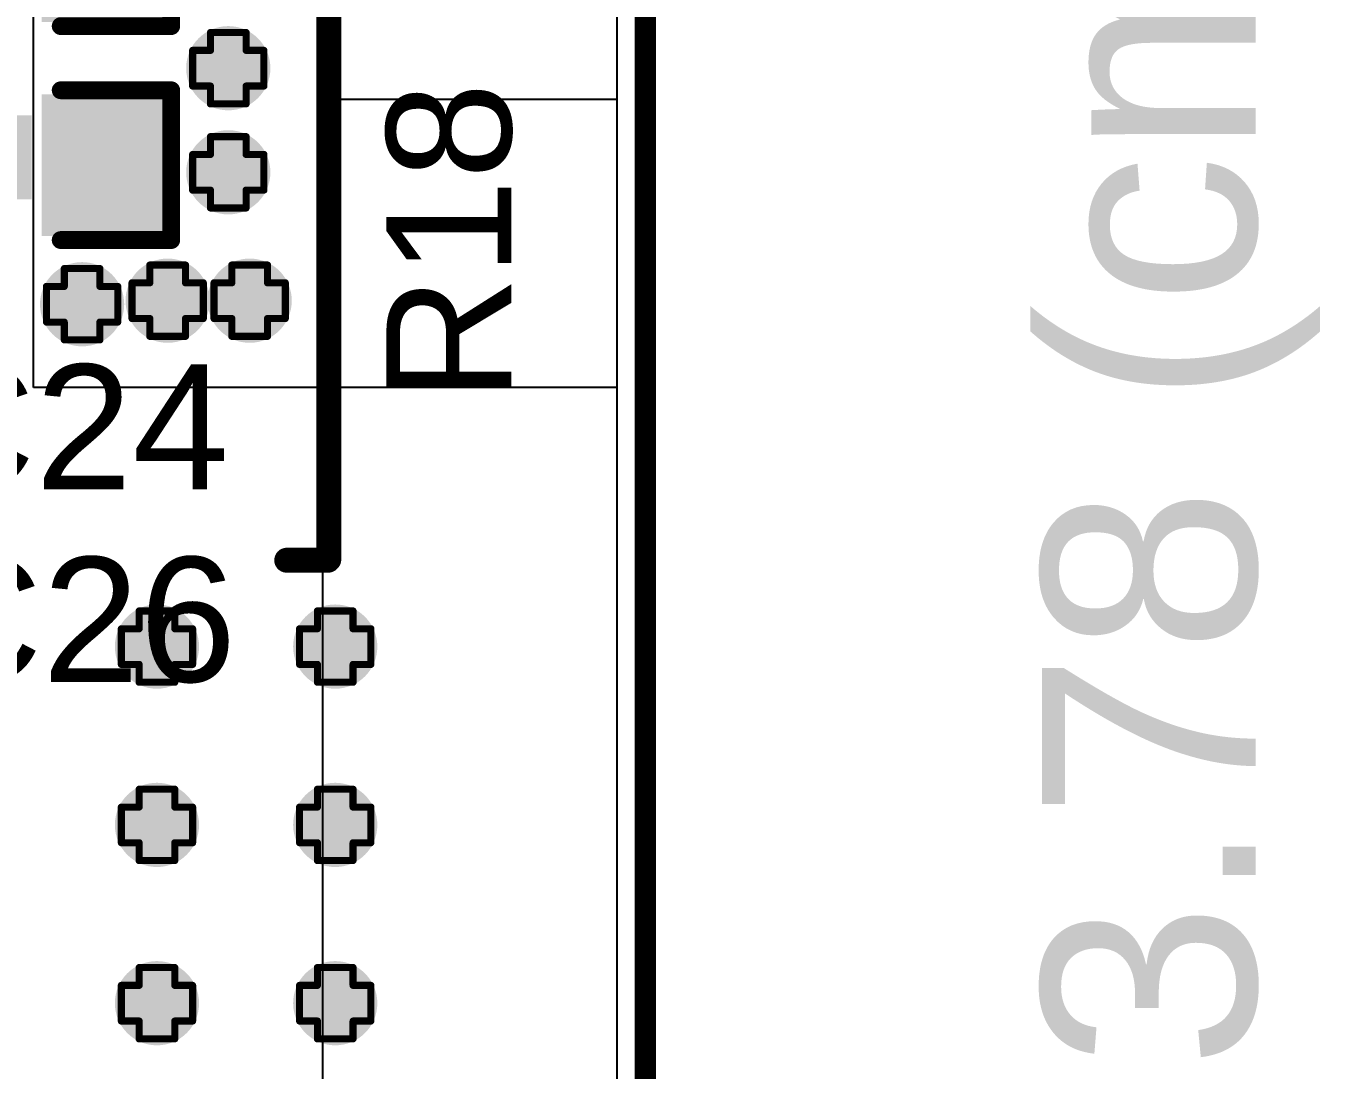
# Model space of a CAD drawing. Header units: inches. Extents: x -25 to 271, y -41 to 15.
# Drawn here: x 74.07 to 83.29, y -21.95 to -14.52 of the extents above; entities that cross this region are included whole.
import ezdxf

# ---------------------------------------------------------------- set-up
doc = ezdxf.new("R2010")
doc.units = ezdxf.units.IN
for name, color, linetype in [('Board_outline', 216, 'Continuous'), ('Bottom Layer', 5, 'Continuous'), ('Dimensions', 6, 'Continuous'), ('Drill Drawing', 1, 'Continuous'), ('Top Glue Points', 56, 'Continuous'), ('Top Layer', 1, 'Continuous'), ('Top Overlay', 2, 'Continuous'), ('Top Paste', 8, 'Continuous'), ('Top Solder', 216, 'Continuous'), ('Via Holes', 16, 'Continuous')]:
    doc.layers.add(name, color=color, linetype=linetype)
doc.styles.add('Arial', font='', dxfattribs={"height": 0.2})
doc.styles.get('Arial').set_extended_font_data('Arial')

# ---------------------------------------------------------------- blocks, each defined once
blk = doc.blocks.new('CAP_0603_41')
at = {"layer": 'Top Layer'}
for points in [[(-0.381, 0.4445), (-0.381, -0.4445), (-1.143, -0.4445), (-1.143, 0.4445)], [(1.143, 0.4445), (1.143, -0.4445), (0.381, -0.4445), (0.381, 0.4445)]]:
    blk.add_hatch(color=1, dxfattribs=at).paths.add_polyline_path(points)
at = {"layer": 'Top Paste'}
for points in [[(-0.381, 0.4445), (-0.381, -0.4445), (-1.143, -0.4445), (-1.143, 0.4445)], [(1.143, 0.4445), (1.143, -0.4445), (0.381, -0.4445), (0.381, 0.4445)]]:
    blk.add_hatch(color=8, dxfattribs=at).paths.add_polyline_path(points)
at = {"layer": 'Top Solder'}
for points in [[(-0.321, 0.5045), (-0.321, -0.5045), (-1.203, -0.5045), (-1.203, 0.5045)], [(1.203, 0.5045), (1.203, -0.5045), (0.321, -0.5045), (0.321, 0.5045)]]:
    blk.add_hatch(color=216, dxfattribs=at).paths.add_polyline_path(points)
at = {"layer": 'Top Overlay', "const_width": 0.127}
for points in [[(-1.2446, 0.5334), (-0.4572, 0.5334)], [(-1.2446, -0.5334), (-1.2446, 0.5334)], [(0.4572, 0.5334), (1.2446, 0.5334)], [(1.2446, -0.5334), (1.2446, 0.5334)], [(-1.2446, -0.5334), (-0.4572, -0.5334)], [(0.4572, -0.5334), (1.2446, -0.5334)]]:
    blk.add_lwpolyline(points, dxfattribs=at)
at = {"layer": 'Top Overlay', "const_width": 0.0635}
for points in [[(-1.2764, 0.5334, 1), (-1.2128, 0.5334, 1)], [(-1.2764, 0.5334, 1), (-1.2128, 0.5334, 1)], [(-0.4889, 0.5334, 1), (-0.4254, 0.5334, 1)], [(0.4254, 0.5334, 1), (0.4889, 0.5334, 1)], [(1.2128, 0.5334, 1), (1.2764, 0.5334, 1)], [(1.2128, 0.5334, 1), (1.2764, 0.5334, 1)], [(-1.2764, -0.5334, 1), (-1.2128, -0.5334, 1)], [(-1.2764, -0.5334, 1), (-1.2128, -0.5334, 1)], [(-0.4889, -0.5334, 1), (-0.4254, -0.5334, 1)], [(0.4254, -0.5334, 1), (0.4889, -0.5334, 1)], [(1.2128, -0.5334, 1), (1.2764, -0.5334, 1)], [(1.2128, -0.5334, 1), (1.2764, -0.5334, 1)]]:
    blk.add_lwpolyline(points, format="xyb", close=True, dxfattribs=at)
blk = doc.blocks.new('CAP_0603_43')
at = {"layer": 'Top Layer'}
for points in [[(-0.381, 0.4445), (-0.381, -0.4445), (-1.143, -0.4445), (-1.143, 0.4445)], [(1.143, 0.4445), (1.143, -0.4445), (0.381, -0.4445), (0.381, 0.4445)]]:
    blk.add_hatch(color=1, dxfattribs=at).paths.add_polyline_path(points)
at = {"layer": 'Top Paste'}
for points in [[(-0.381, 0.4445), (-0.381, -0.4445), (-1.143, -0.4445), (-1.143, 0.4445)], [(1.143, 0.4445), (1.143, -0.4445), (0.381, -0.4445), (0.381, 0.4445)]]:
    blk.add_hatch(color=8, dxfattribs=at).paths.add_polyline_path(points)
at = {"layer": 'Top Solder'}
for points in [[(-0.321, 0.5045), (-0.321, -0.5045), (-1.203, -0.5045), (-1.203, 0.5045)], [(1.203, 0.5045), (1.203, -0.5045), (0.321, -0.5045), (0.321, 0.5045)]]:
    blk.add_hatch(color=216, dxfattribs=at).paths.add_polyline_path(points)
at = {"layer": 'Top Overlay', "const_width": 0.127}
for points in [[(-0.4572, 0.5334), (-1.2446, 0.5334)], [(-1.2446, 0.5334), (-1.2446, -0.5334)], [(1.2446, 0.5334), (0.4572, 0.5334)], [(1.2446, 0.5334), (1.2446, -0.5334)], [(-0.4572, -0.5334), (-1.2446, -0.5334)], [(1.2446, -0.5334), (0.4572, -0.5334)]]:
    blk.add_lwpolyline(points, dxfattribs=at)
at = {"layer": 'Top Overlay', "const_width": 0.0635}
for points in [[(-1.2764, 0.5334, 1), (-1.2128, 0.5334, 1)], [(-1.2764, 0.5334, 1), (-1.2128, 0.5334, 1)], [(-0.4889, 0.5334, 1), (-0.4254, 0.5334, 1)], [(0.4254, 0.5334, 1), (0.4889, 0.5334, 1)], [(1.2128, 0.5334, 1), (1.2764, 0.5334, 1)], [(1.2128, 0.5334, 1), (1.2764, 0.5334, 1)], [(-1.2764, -0.5334, 1), (-1.2128, -0.5334, 1)], [(-1.2764, -0.5334, 1), (-1.2128, -0.5334, 1)], [(-0.4889, -0.5334, 1), (-0.4254, -0.5334, 1)], [(0.4254, -0.5334, 1), (0.4889, -0.5334, 1)], [(1.2128, -0.5334, 1), (1.2764, -0.5334, 1)], [(1.2128, -0.5334, 1), (1.2764, -0.5334, 1)]]:
    blk.add_lwpolyline(points, format="xyb", close=True, dxfattribs=at)

msp = doc.modelspace()

# ---------------------------------------------------------------- hatches: boundary and pattern name
at = {"layer": 'Bottom Layer'}
h = msp.add_hatch(color=5, dxfattribs=at)
edge = h.paths.add_edge_path()
edge.add_arc((75.5091, -14.819), 0.3, 0, 360)
h = msp.add_hatch(color=5, dxfattribs=at)
edge = h.paths.add_edge_path()
edge.add_arc((75.5091, -15.5603), 0.3, 0, 360)
h = msp.add_hatch(color=5, dxfattribs=at)
edge = h.paths.add_edge_path()
edge.add_arc((74.4677, -16.5001), 0.3, 0, 360)
h = msp.add_hatch(color=5, dxfattribs=at)
edge = h.paths.add_edge_path()
edge.add_arc((75.0773, -16.4747), 0.3, 0, 360)
h = msp.add_hatch(color=5, dxfattribs=at)
edge = h.paths.add_edge_path()
edge.add_arc((75.6615, -16.4747), 0.3, 0, 360)
h = msp.add_hatch(color=5, dxfattribs=at)
edge = h.paths.add_edge_path()
edge.add_arc((75.0011, -18.9385), 0.3, 0, 360)
h = msp.add_hatch(color=5, dxfattribs=at)
edge = h.paths.add_edge_path()
edge.add_arc((76.2711, -18.9385), 0.3, 0, 360)
h = msp.add_hatch(color=5, dxfattribs=at)
edge = h.paths.add_edge_path()
edge.add_arc((75.0011, -20.2085), 0.3, 0, 360)
h = msp.add_hatch(color=5, dxfattribs=at)
edge = h.paths.add_edge_path()
edge.add_arc((76.2711, -20.2085), 0.3, 0, 360)
h = msp.add_hatch(color=5, dxfattribs=at)
edge = h.paths.add_edge_path()
edge.add_arc((75.0011, -21.4785), 0.3, 0, 360)
h = msp.add_hatch(color=5, dxfattribs=at)
edge = h.paths.add_edge_path()
edge.add_arc((76.2711, -21.4785), 0.3, 0, 360)
at = {"layer": 'Top Glue Points'}
msp.add_hatch(color=56, dxfattribs=at).paths.add_polyline_path([(73.709, -15.7538), (74.1088, -15.7538), (74.1088, -15.1539), (73.709, -15.1539)])
at = {"layer": 'Top Layer'}
h = msp.add_hatch(color=1, dxfattribs=at)
edge = h.paths.add_edge_path()
edge.add_arc((75.5091, -14.819), 0.3, 0, 360)
h = msp.add_hatch(color=1, dxfattribs=at)
edge = h.paths.add_edge_path()
edge.add_arc((75.5091, -15.5603), 0.3, 0, 360)
h = msp.add_hatch(color=1, dxfattribs=at)
edge = h.paths.add_edge_path()
edge.add_arc((74.4677, -16.5001), 0.3, 0, 360)
h = msp.add_hatch(color=1, dxfattribs=at)
edge = h.paths.add_edge_path()
edge.add_arc((75.0773, -16.4747), 0.3, 0, 360)
h = msp.add_hatch(color=1, dxfattribs=at)
edge = h.paths.add_edge_path()
edge.add_arc((75.6615, -16.4747), 0.3, 0, 360)
h = msp.add_hatch(color=1, dxfattribs=at)
edge = h.paths.add_edge_path()
edge.add_arc((75.0011, -18.9385), 0.3, 0, 360)
h = msp.add_hatch(color=1, dxfattribs=at)
edge = h.paths.add_edge_path()
edge.add_arc((76.2711, -18.9385), 0.3, 0, 360)
h = msp.add_hatch(color=1, dxfattribs=at)
edge = h.paths.add_edge_path()
edge.add_arc((75.0011, -20.2085), 0.3, 0, 360)
h = msp.add_hatch(color=1, dxfattribs=at)
edge = h.paths.add_edge_path()
edge.add_arc((76.2711, -20.2085), 0.3, 0, 360)
h = msp.add_hatch(color=1, dxfattribs=at)
edge = h.paths.add_edge_path()
edge.add_arc((75.0011, -21.4785), 0.3, 0, 360)
h = msp.add_hatch(color=1, dxfattribs=at)
edge = h.paths.add_edge_path()
edge.add_arc((76.2711, -21.4785), 0.3, 0, 360)
at = {"layer": 'Via Holes'}
h = msp.add_hatch(color=7, dxfattribs=at)
edge = h.paths.add_edge_path()
edge.add_arc((75.5091, -14.819), 0.15, 0, 360)
h = msp.add_hatch(color=7, dxfattribs=at)
edge = h.paths.add_edge_path()
edge.add_arc((75.5091, -15.5603), 0.15, 0, 360)
h = msp.add_hatch(color=7, dxfattribs=at)
edge = h.paths.add_edge_path()
edge.add_arc((74.4677, -16.5001), 0.15, 0, 360)
h = msp.add_hatch(color=7, dxfattribs=at)
edge = h.paths.add_edge_path()
edge.add_arc((75.0773, -16.4747), 0.15, 0, 360)
h = msp.add_hatch(color=7, dxfattribs=at)
edge = h.paths.add_edge_path()
edge.add_arc((75.6615, -16.4747), 0.15, 0, 360)
h = msp.add_hatch(color=7, dxfattribs=at)
edge = h.paths.add_edge_path()
edge.add_arc((75.0011, -18.9385), 0.15, 0, 360)
h = msp.add_hatch(color=7, dxfattribs=at)
edge = h.paths.add_edge_path()
edge.add_arc((76.2711, -18.9385), 0.15, 0, 360)
h = msp.add_hatch(color=7, dxfattribs=at)
edge = h.paths.add_edge_path()
edge.add_arc((75.0011, -20.2085), 0.15, 0, 360)
h = msp.add_hatch(color=7, dxfattribs=at)
edge = h.paths.add_edge_path()
edge.add_arc((76.2711, -20.2085), 0.15, 0, 360)
h = msp.add_hatch(color=7, dxfattribs=at)
edge = h.paths.add_edge_path()
edge.add_arc((75.0011, -21.4785), 0.15, 0, 360)
h = msp.add_hatch(color=7, dxfattribs=at)
edge = h.paths.add_edge_path()
edge.add_arc((76.2711, -21.4785), 0.15, 0, 360)

# ---------------------------------------------------------------- linework, layer by layer
at = {"layer": 'Board_outline', "const_width": 0.1524}
msp.add_lwpolyline([(78.4812, -32.9885), (78.4812, 2.0114)], dxfattribs=at)
at = {"layer": 'Bottom Layer'}
msp.add_line((78.2773, -12.6831), (78.2773, -32.9885), dxfattribs=at)
at = {"layer": 'Drill Drawing', "const_width": 0.0508}
for points in [[(75.3821, -14.692), (75.3821, -14.565)], [(75.3821, -14.565), (75.6361, -14.565)], [(75.6361, -14.692), (75.6361, -14.565)], [(75.2551, -14.946), (75.2551, -14.692)], [(75.2551, -14.692), (75.3821, -14.692)], [(75.6361, -14.692), (75.7631, -14.692)], [(75.7631, -14.946), (75.7631, -14.692)], [(75.2551, -14.946), (75.3821, -14.946)], [(75.3821, -15.073), (75.3821, -14.946)], [(75.6361, -14.946), (75.7631, -14.946)], [(75.6361, -15.073), (75.6361, -14.946)], [(75.3821, -15.073), (75.6361, -15.073)], [(75.3821, -15.4333), (75.3821, -15.3063)], [(75.3821, -15.3063), (75.6361, -15.3063)], [(75.6361, -15.4333), (75.6361, -15.3063)], [(75.2551, -15.6873), (75.2551, -15.4333)], [(75.2551, -15.4333), (75.3821, -15.4333)], [(75.6361, -15.4333), (75.7631, -15.4333)], [(75.7631, -15.6873), (75.7631, -15.4333)], [(75.2551, -15.6873), (75.3821, -15.6873)], [(75.3821, -15.8143), (75.3821, -15.6873)], [(75.6361, -15.6873), (75.7631, -15.6873)], [(75.6361, -15.8143), (75.6361, -15.6873)], [(75.3821, -15.8143), (75.6361, -15.8143)], [(74.3407, -16.3731), (74.3407, -16.2461)], [(74.3407, -16.2461), (74.5947, -16.2461)], [(74.5947, -16.3731), (74.5947, -16.2461)], [(74.9503, -16.3477), (74.9503, -16.2207)], [(74.9503, -16.2207), (75.2043, -16.2207)], [(75.2043, -16.3477), (75.2043, -16.2207)], [(75.5345, -16.3477), (75.5345, -16.2207)], [(75.5345, -16.2207), (75.7885, -16.2207)], [(75.7885, -16.3477), (75.7885, -16.2207)], [(74.2137, -16.6271), (74.2137, -16.3731)], [(74.2137, -16.3731), (74.3407, -16.3731)], [(74.5947, -16.3731), (74.7217, -16.3731)], [(74.7217, -16.6271), (74.7217, -16.3731)], [(74.8233, -16.6017), (74.8233, -16.3477)], [(74.8233, -16.3477), (74.9503, -16.3477)], [(75.2043, -16.3477), (75.3313, -16.3477)], [(75.3313, -16.6017), (75.3313, -16.3477)], [(75.4075, -16.6017), (75.4075, -16.3477)], [(75.4075, -16.3477), (75.5345, -16.3477)], [(75.7885, -16.3477), (75.9155, -16.3477)], [(75.9155, -16.6017), (75.9155, -16.3477)], [(74.8233, -16.6017), (74.9503, -16.6017)], [(74.9503, -16.7287), (74.9503, -16.6017)], [(75.2043, -16.6017), (75.3313, -16.6017)], [(75.2043, -16.7287), (75.2043, -16.6017)], [(75.4075, -16.6017), (75.5345, -16.6017)], [(75.5345, -16.7287), (75.5345, -16.6017)], [(75.7885, -16.6017), (75.9155, -16.6017)], [(75.7885, -16.7287), (75.7885, -16.6017)], [(74.2137, -16.6271), (74.3407, -16.6271)], [(74.3407, -16.7541), (74.3407, -16.6271)], [(74.5947, -16.6271), (74.7217, -16.6271)], [(74.5947, -16.7541), (74.5947, -16.6271)], [(74.3407, -16.7541), (74.5947, -16.7541)], [(74.9503, -16.7287), (75.2043, -16.7287)], [(75.5345, -16.7287), (75.7885, -16.7287)], [(74.8741, -18.8115), (74.8741, -18.6845)], [(74.8741, -18.6845), (75.1281, -18.6845)], [(75.1281, -18.8115), (75.1281, -18.6845)], [(76.1441, -18.8115), (76.1441, -18.6845)], [(76.1441, -18.6845), (76.3981, -18.6845)], [(76.3981, -18.8115), (76.3981, -18.6845)], [(74.7471, -19.0655), (74.7471, -18.8115)], [(74.7471, -18.8115), (74.8741, -18.8115)], [(75.1281, -18.8115), (75.2551, -18.8115)], [(75.2551, -19.0655), (75.2551, -18.8115)], [(76.0171, -19.0655), (76.0171, -18.8115)], [(76.0171, -18.8115), (76.1441, -18.8115)], [(76.3981, -18.8115), (76.5251, -18.8115)], [(76.5251, -19.0655), (76.5251, -18.8115)], [(74.7471, -19.0655), (74.8741, -19.0655)], [(74.8741, -19.1925), (74.8741, -19.0655)], [(75.1281, -19.0655), (75.2551, -19.0655)], [(75.1281, -19.1925), (75.1281, -19.0655)], [(76.0171, -19.0655), (76.1441, -19.0655)], [(76.1441, -19.1925), (76.1441, -19.0655)], [(76.3981, -19.0655), (76.5251, -19.0655)], [(76.3981, -19.1925), (76.3981, -19.0655)], [(74.8741, -19.1925), (75.1281, -19.1925)], [(76.1441, -19.1925), (76.3981, -19.1925)], [(74.8741, -20.0815), (74.8741, -19.9545)], [(74.8741, -19.9545), (75.1281, -19.9545)], [(75.1281, -20.0815), (75.1281, -19.9545)], [(76.1441, -20.0815), (76.1441, -19.9545)], [(76.1441, -19.9545), (76.3981, -19.9545)], [(76.3981, -20.0815), (76.3981, -19.9545)], [(74.7471, -20.3355), (74.7471, -20.0815)], [(74.7471, -20.0815), (74.8741, -20.0815)], [(75.1281, -20.0815), (75.2551, -20.0815)], [(75.2551, -20.3355), (75.2551, -20.0815)], [(76.0171, -20.3355), (76.0171, -20.0815)], [(76.0171, -20.0815), (76.1441, -20.0815)], [(76.3981, -20.0815), (76.5251, -20.0815)], [(76.5251, -20.3355), (76.5251, -20.0815)], [(74.7471, -20.3355), (74.8741, -20.3355)], [(74.8741, -20.4625), (74.8741, -20.3355)], [(75.1281, -20.3355), (75.2551, -20.3355)], [(75.1281, -20.4625), (75.1281, -20.3355)], [(76.0171, -20.3355), (76.1441, -20.3355)], [(76.1441, -20.4625), (76.1441, -20.3355)], [(76.3981, -20.3355), (76.5251, -20.3355)], [(76.3981, -20.4625), (76.3981, -20.3355)], [(74.8741, -20.4625), (75.1281, -20.4625)], [(76.1441, -20.4625), (76.3981, -20.4625)], [(74.8741, -21.3515), (74.8741, -21.2245)], [(74.8741, -21.2245), (75.1281, -21.2245)], [(75.1281, -21.3515), (75.1281, -21.2245)], [(76.1441, -21.3515), (76.1441, -21.2245)], [(76.1441, -21.2245), (76.3981, -21.2245)], [(76.3981, -21.3515), (76.3981, -21.2245)], [(74.7471, -21.6055), (74.7471, -21.3515)], [(74.7471, -21.3515), (74.8741, -21.3515)], [(75.1281, -21.3515), (75.2551, -21.3515)], [(75.2551, -21.6055), (75.2551, -21.3515)], [(76.0171, -21.6055), (76.0171, -21.3515)], [(76.0171, -21.3515), (76.1441, -21.3515)], [(76.3981, -21.3515), (76.5251, -21.3515)], [(76.5251, -21.6055), (76.5251, -21.3515)], [(74.7471, -21.6055), (74.8741, -21.6055)], [(74.8741, -21.7325), (74.8741, -21.6055)], [(75.1281, -21.6055), (75.2551, -21.6055)], [(75.1281, -21.7325), (75.1281, -21.6055)], [(76.0171, -21.6055), (76.1441, -21.6055)], [(76.1441, -21.7325), (76.1441, -21.6055)], [(76.3981, -21.6055), (76.5251, -21.6055)], [(76.3981, -21.7325), (76.3981, -21.6055)], [(74.8741, -21.7325), (75.1281, -21.7325)], [(76.1441, -21.7325), (76.3981, -21.7325)]]:
    msp.add_lwpolyline(points, dxfattribs=at)
at = {"layer": 'Drill Drawing', "const_width": 0.0254}
for points in [[(75.3694, -14.565, 1), (75.3948, -14.565, 1)], [(75.3694, -14.565, 1), (75.3948, -14.565, 1)], [(75.6234, -14.565, 1), (75.6488, -14.565, 1)], [(75.6234, -14.565, 1), (75.6488, -14.565, 1)], [(75.2424, -14.692, 1), (75.2678, -14.692, 1)], [(75.2424, -14.692, 1), (75.2678, -14.692, 1)], [(75.3694, -14.692, 1), (75.3948, -14.692, 1)], [(75.3694, -14.692, 1), (75.3948, -14.692, 1)], [(75.6234, -14.692, 1), (75.6488, -14.692, 1)], [(75.6234, -14.692, 1), (75.6488, -14.692, 1)], [(75.7504, -14.692, 1), (75.7758, -14.692, 1)], [(75.7504, -14.692, 1), (75.7758, -14.692, 1)], [(75.2424, -14.946, 1), (75.2678, -14.946, 1)], [(75.2424, -14.946, 1), (75.2678, -14.946, 1)], [(75.3694, -14.946, 1), (75.3948, -14.946, 1)], [(75.3694, -14.946, 1), (75.3948, -14.946, 1)], [(75.6234, -14.946, 1), (75.6488, -14.946, 1)], [(75.6234, -14.946, 1), (75.6488, -14.946, 1)], [(75.7504, -14.946, 1), (75.7758, -14.946, 1)], [(75.7504, -14.946, 1), (75.7758, -14.946, 1)], [(75.3694, -15.073, 1), (75.3948, -15.073, 1)], [(75.3694, -15.073, 1), (75.3948, -15.073, 1)], [(75.6234, -15.073, 1), (75.6488, -15.073, 1)], [(75.6234, -15.073, 1), (75.6488, -15.073, 1)], [(75.3694, -15.3063, 1), (75.3948, -15.3063, 1)], [(75.3694, -15.3063, 1), (75.3948, -15.3063, 1)], [(75.6234, -15.3063, 1), (75.6488, -15.3063, 1)], [(75.6234, -15.3063, 1), (75.6488, -15.3063, 1)], [(75.2424, -15.4333, 1), (75.2678, -15.4333, 1)], [(75.2424, -15.4333, 1), (75.2678, -15.4333, 1)], [(75.3694, -15.4333, 1), (75.3948, -15.4333, 1)], [(75.3694, -15.4333, 1), (75.3948, -15.4333, 1)], [(75.6234, -15.4333, 1), (75.6488, -15.4333, 1)], [(75.6234, -15.4333, 1), (75.6488, -15.4333, 1)], [(75.7504, -15.4333, 1), (75.7758, -15.4333, 1)], [(75.7504, -15.4333, 1), (75.7758, -15.4333, 1)], [(75.2424, -15.6873, 1), (75.2678, -15.6873, 1)], [(75.2424, -15.6873, 1), (75.2678, -15.6873, 1)], [(75.3694, -15.6873, 1), (75.3948, -15.6873, 1)], [(75.3694, -15.6873, 1), (75.3948, -15.6873, 1)], [(75.6234, -15.6873, 1), (75.6488, -15.6873, 1)], [(75.6234, -15.6873, 1), (75.6488, -15.6873, 1)], [(75.7504, -15.6873, 1), (75.7758, -15.6873, 1)], [(75.7504, -15.6873, 1), (75.7758, -15.6873, 1)], [(75.3694, -15.8143, 1), (75.3948, -15.8143, 1)], [(75.3694, -15.8143, 1), (75.3948, -15.8143, 1)], [(75.6234, -15.8143, 1), (75.6488, -15.8143, 1)], [(75.6234, -15.8143, 1), (75.6488, -15.8143, 1)], [(74.328, -16.2461, 1), (74.3534, -16.2461, 1)], [(74.328, -16.2461, 1), (74.3534, -16.2461, 1)], [(74.582, -16.2461, 1), (74.6074, -16.2461, 1)], [(74.582, -16.2461, 1), (74.6074, -16.2461, 1)], [(74.9376, -16.2207, 1), (74.963, -16.2207, 1)], [(74.9376, -16.2207, 1), (74.963, -16.2207, 1)], [(75.1916, -16.2207, 1), (75.217, -16.2207, 1)], [(75.1916, -16.2207, 1), (75.217, -16.2207, 1)], [(75.5218, -16.2207, 1), (75.5472, -16.2207, 1)], [(75.5218, -16.2207, 1), (75.5472, -16.2207, 1)], [(75.7758, -16.2207, 1), (75.8012, -16.2207, 1)], [(75.7758, -16.2207, 1), (75.8012, -16.2207, 1)], [(74.201, -16.3731, 1), (74.2264, -16.3731, 1)], [(74.201, -16.3731, 1), (74.2264, -16.3731, 1)], [(74.328, -16.3731, 1), (74.3534, -16.3731, 1)], [(74.328, -16.3731, 1), (74.3534, -16.3731, 1)], [(74.582, -16.3731, 1), (74.6074, -16.3731, 1)], [(74.582, -16.3731, 1), (74.6074, -16.3731, 1)], [(74.709, -16.3731, 1), (74.7344, -16.3731, 1)], [(74.709, -16.3731, 1), (74.7344, -16.3731, 1)], [(74.8106, -16.3477, 1), (74.836, -16.3477, 1)], [(74.8106, -16.3477, 1), (74.836, -16.3477, 1)], [(74.9376, -16.3477, 1), (74.963, -16.3477, 1)], [(74.9376, -16.3477, 1), (74.963, -16.3477, 1)], [(75.1916, -16.3477, 1), (75.217, -16.3477, 1)], [(75.1916, -16.3477, 1), (75.217, -16.3477, 1)], [(75.3186, -16.3477, 1), (75.344, -16.3477, 1)], [(75.3186, -16.3477, 1), (75.344, -16.3477, 1)], [(75.3948, -16.3477, 1), (75.4202, -16.3477, 1)], [(75.3948, -16.3477, 1), (75.4202, -16.3477, 1)], [(75.5218, -16.3477, 1), (75.5472, -16.3477, 1)], [(75.5218, -16.3477, 1), (75.5472, -16.3477, 1)], [(75.7758, -16.3477, 1), (75.8012, -16.3477, 1)], [(75.7758, -16.3477, 1), (75.8012, -16.3477, 1)], [(75.9028, -16.3477, 1), (75.9282, -16.3477, 1)], [(75.9028, -16.3477, 1), (75.9282, -16.3477, 1)], [(74.8106, -16.6017, 1), (74.836, -16.6017, 1)], [(74.8106, -16.6017, 1), (74.836, -16.6017, 1)], [(74.9376, -16.6017, 1), (74.963, -16.6017, 1)], [(74.9376, -16.6017, 1), (74.963, -16.6017, 1)], [(75.1916, -16.6017, 1), (75.217, -16.6017, 1)], [(75.1916, -16.6017, 1), (75.217, -16.6017, 1)], [(75.3186, -16.6017, 1), (75.344, -16.6017, 1)], [(75.3186, -16.6017, 1), (75.344, -16.6017, 1)], [(75.3948, -16.6017, 1), (75.4202, -16.6017, 1)], [(75.3948, -16.6017, 1), (75.4202, -16.6017, 1)], [(75.5218, -16.6017, 1), (75.5472, -16.6017, 1)], [(75.5218, -16.6017, 1), (75.5472, -16.6017, 1)], [(75.7758, -16.6017, 1), (75.8012, -16.6017, 1)], [(75.7758, -16.6017, 1), (75.8012, -16.6017, 1)], [(75.9028, -16.6017, 1), (75.9282, -16.6017, 1)], [(75.9028, -16.6017, 1), (75.9282, -16.6017, 1)], [(74.201, -16.6271, 1), (74.2264, -16.6271, 1)], [(74.201, -16.6271, 1), (74.2264, -16.6271, 1)], [(74.328, -16.6271, 1), (74.3534, -16.6271, 1)], [(74.328, -16.6271, 1), (74.3534, -16.6271, 1)], [(74.582, -16.6271, 1), (74.6074, -16.6271, 1)], [(74.582, -16.6271, 1), (74.6074, -16.6271, 1)], [(74.709, -16.6271, 1), (74.7344, -16.6271, 1)], [(74.709, -16.6271, 1), (74.7344, -16.6271, 1)], [(74.328, -16.7541, 1), (74.3534, -16.7541, 1)], [(74.328, -16.7541, 1), (74.3534, -16.7541, 1)], [(74.582, -16.7541, 1), (74.6074, -16.7541, 1)], [(74.582, -16.7541, 1), (74.6074, -16.7541, 1)], [(74.9376, -16.7287, 1), (74.963, -16.7287, 1)], [(74.9376, -16.7287, 1), (74.963, -16.7287, 1)], [(75.1916, -16.7287, 1), (75.217, -16.7287, 1)], [(75.1916, -16.7287, 1), (75.217, -16.7287, 1)], [(75.5218, -16.7287, 1), (75.5472, -16.7287, 1)], [(75.5218, -16.7287, 1), (75.5472, -16.7287, 1)], [(75.7758, -16.7287, 1), (75.8012, -16.7287, 1)], [(75.7758, -16.7287, 1), (75.8012, -16.7287, 1)], [(74.8614, -18.6845, 1), (74.8868, -18.6845, 1)], [(74.8614, -18.6845, 1), (74.8868, -18.6845, 1)], [(75.1154, -18.6845, 1), (75.1408, -18.6845, 1)], [(75.1154, -18.6845, 1), (75.1408, -18.6845, 1)], [(76.1314, -18.6845, 1), (76.1568, -18.6845, 1)], [(76.1314, -18.6845, 1), (76.1568, -18.6845, 1)], [(76.3854, -18.6845, 1), (76.4108, -18.6845, 1)], [(76.3854, -18.6845, 1), (76.4108, -18.6845, 1)], [(74.7344, -18.8115, 1), (74.7598, -18.8115, 1)], [(74.7344, -18.8115, 1), (74.7598, -18.8115, 1)], [(74.8614, -18.8115, 1), (74.8868, -18.8115, 1)], [(74.8614, -18.8115, 1), (74.8868, -18.8115, 1)], [(75.1154, -18.8115, 1), (75.1408, -18.8115, 1)], [(75.1154, -18.8115, 1), (75.1408, -18.8115, 1)], [(75.2424, -18.8115, 1), (75.2678, -18.8115, 1)], [(75.2424, -18.8115, 1), (75.2678, -18.8115, 1)], [(76.0044, -18.8115, 1), (76.0298, -18.8115, 1)], [(76.0044, -18.8115, 1), (76.0298, -18.8115, 1)], [(76.1314, -18.8115, 1), (76.1568, -18.8115, 1)], [(76.1314, -18.8115, 1), (76.1568, -18.8115, 1)], [(76.3854, -18.8115, 1), (76.4108, -18.8115, 1)], [(76.3854, -18.8115, 1), (76.4108, -18.8115, 1)], [(76.5124, -18.8115, 1), (76.5378, -18.8115, 1)], [(76.5124, -18.8115, 1), (76.5378, -18.8115, 1)], [(74.7344, -19.0655, 1), (74.7598, -19.0655, 1)], [(74.7344, -19.0655, 1), (74.7598, -19.0655, 1)], [(74.8614, -19.0655, 1), (74.8868, -19.0655, 1)], [(74.8614, -19.0655, 1), (74.8868, -19.0655, 1)], [(75.1154, -19.0655, 1), (75.1408, -19.0655, 1)], [(75.1154, -19.0655, 1), (75.1408, -19.0655, 1)], [(75.2424, -19.0655, 1), (75.2678, -19.0655, 1)], [(75.2424, -19.0655, 1), (75.2678, -19.0655, 1)], [(76.0044, -19.0655, 1), (76.0298, -19.0655, 1)], [(76.0044, -19.0655, 1), (76.0298, -19.0655, 1)], [(76.1314, -19.0655, 1), (76.1568, -19.0655, 1)], [(76.1314, -19.0655, 1), (76.1568, -19.0655, 1)], [(76.3854, -19.0655, 1), (76.4108, -19.0655, 1)], [(76.3854, -19.0655, 1), (76.4108, -19.0655, 1)], [(76.5124, -19.0655, 1), (76.5378, -19.0655, 1)], [(76.5124, -19.0655, 1), (76.5378, -19.0655, 1)], [(74.8614, -19.1925, 1), (74.8868, -19.1925, 1)], [(74.8614, -19.1925, 1), (74.8868, -19.1925, 1)], [(75.1154, -19.1925, 1), (75.1408, -19.1925, 1)], [(75.1154, -19.1925, 1), (75.1408, -19.1925, 1)], [(76.1314, -19.1925, 1), (76.1568, -19.1925, 1)], [(76.1314, -19.1925, 1), (76.1568, -19.1925, 1)], [(76.3854, -19.1925, 1), (76.4108, -19.1925, 1)], [(76.3854, -19.1925, 1), (76.4108, -19.1925, 1)], [(74.8614, -19.9545, 1), (74.8868, -19.9545, 1)], [(74.8614, -19.9545, 1), (74.8868, -19.9545, 1)], [(75.1154, -19.9545, 1), (75.1408, -19.9545, 1)], [(75.1154, -19.9545, 1), (75.1408, -19.9545, 1)], [(76.1314, -19.9545, 1), (76.1568, -19.9545, 1)], [(76.1314, -19.9545, 1), (76.1568, -19.9545, 1)], [(76.3854, -19.9545, 1), (76.4108, -19.9545, 1)], [(76.3854, -19.9545, 1), (76.4108, -19.9545, 1)], [(74.7344, -20.0815, 1), (74.7598, -20.0815, 1)], [(74.7344, -20.0815, 1), (74.7598, -20.0815, 1)], [(74.8614, -20.0815, 1), (74.8868, -20.0815, 1)], [(74.8614, -20.0815, 1), (74.8868, -20.0815, 1)], [(75.1154, -20.0815, 1), (75.1408, -20.0815, 1)], [(75.1154, -20.0815, 1), (75.1408, -20.0815, 1)], [(75.2424, -20.0815, 1), (75.2678, -20.0815, 1)], [(75.2424, -20.0815, 1), (75.2678, -20.0815, 1)], [(76.0044, -20.0815, 1), (76.0298, -20.0815, 1)], [(76.0044, -20.0815, 1), (76.0298, -20.0815, 1)], [(76.1314, -20.0815, 1), (76.1568, -20.0815, 1)], [(76.1314, -20.0815, 1), (76.1568, -20.0815, 1)], [(76.3854, -20.0815, 1), (76.4108, -20.0815, 1)], [(76.3854, -20.0815, 1), (76.4108, -20.0815, 1)], [(76.5124, -20.0815, 1), (76.5378, -20.0815, 1)], [(76.5124, -20.0815, 1), (76.5378, -20.0815, 1)], [(74.7344, -20.3355, 1), (74.7598, -20.3355, 1)], [(74.7344, -20.3355, 1), (74.7598, -20.3355, 1)], [(74.8614, -20.3355, 1), (74.8868, -20.3355, 1)], [(74.8614, -20.3355, 1), (74.8868, -20.3355, 1)], [(75.1154, -20.3355, 1), (75.1408, -20.3355, 1)], [(75.1154, -20.3355, 1), (75.1408, -20.3355, 1)], [(75.2424, -20.3355, 1), (75.2678, -20.3355, 1)], [(75.2424, -20.3355, 1), (75.2678, -20.3355, 1)], [(76.0044, -20.3355, 1), (76.0298, -20.3355, 1)], [(76.0044, -20.3355, 1), (76.0298, -20.3355, 1)], [(76.1314, -20.3355, 1), (76.1568, -20.3355, 1)], [(76.1314, -20.3355, 1), (76.1568, -20.3355, 1)], [(76.3854, -20.3355, 1), (76.4108, -20.3355, 1)], [(76.3854, -20.3355, 1), (76.4108, -20.3355, 1)], [(76.5124, -20.3355, 1), (76.5378, -20.3355, 1)], [(76.5124, -20.3355, 1), (76.5378, -20.3355, 1)], [(74.8614, -20.4625, 1), (74.8868, -20.4625, 1)], [(74.8614, -20.4625, 1), (74.8868, -20.4625, 1)], [(75.1154, -20.4625, 1), (75.1408, -20.4625, 1)], [(75.1154, -20.4625, 1), (75.1408, -20.4625, 1)], [(76.1314, -20.4625, 1), (76.1568, -20.4625, 1)], [(76.1314, -20.4625, 1), (76.1568, -20.4625, 1)], [(76.3854, -20.4625, 1), (76.4108, -20.4625, 1)], [(76.3854, -20.4625, 1), (76.4108, -20.4625, 1)], [(74.8614, -21.2245, 1), (74.8868, -21.2245, 1)], [(74.8614, -21.2245, 1), (74.8868, -21.2245, 1)], [(75.1154, -21.2245, 1), (75.1408, -21.2245, 1)], [(75.1154, -21.2245, 1), (75.1408, -21.2245, 1)], [(76.1314, -21.2245, 1), (76.1568, -21.2245, 1)], [(76.1314, -21.2245, 1), (76.1568, -21.2245, 1)], [(76.3854, -21.2245, 1), (76.4108, -21.2245, 1)], [(76.3854, -21.2245, 1), (76.4108, -21.2245, 1)], [(74.7344, -21.3515, 1), (74.7598, -21.3515, 1)], [(74.7344, -21.3515, 1), (74.7598, -21.3515, 1)], [(74.8614, -21.3515, 1), (74.8868, -21.3515, 1)], [(74.8614, -21.3515, 1), (74.8868, -21.3515, 1)], [(75.1154, -21.3515, 1), (75.1408, -21.3515, 1)], [(75.1154, -21.3515, 1), (75.1408, -21.3515, 1)], [(75.2424, -21.3515, 1), (75.2678, -21.3515, 1)], [(75.2424, -21.3515, 1), (75.2678, -21.3515, 1)], [(76.0044, -21.3515, 1), (76.0298, -21.3515, 1)], [(76.0044, -21.3515, 1), (76.0298, -21.3515, 1)], [(76.1314, -21.3515, 1), (76.1568, -21.3515, 1)], [(76.1314, -21.3515, 1), (76.1568, -21.3515, 1)], [(76.3854, -21.3515, 1), (76.4108, -21.3515, 1)], [(76.3854, -21.3515, 1), (76.4108, -21.3515, 1)], [(76.5124, -21.3515, 1), (76.5378, -21.3515, 1)], [(76.5124, -21.3515, 1), (76.5378, -21.3515, 1)], [(74.7344, -21.6055, 1), (74.7598, -21.6055, 1)], [(74.7344, -21.6055, 1), (74.7598, -21.6055, 1)], [(74.8614, -21.6055, 1), (74.8868, -21.6055, 1)], [(74.8614, -21.6055, 1), (74.8868, -21.6055, 1)], [(75.1154, -21.6055, 1), (75.1408, -21.6055, 1)], [(75.1154, -21.6055, 1), (75.1408, -21.6055, 1)], [(75.2424, -21.6055, 1), (75.2678, -21.6055, 1)], [(75.2424, -21.6055, 1), (75.2678, -21.6055, 1)], [(76.0044, -21.6055, 1), (76.0298, -21.6055, 1)], [(76.0044, -21.6055, 1), (76.0298, -21.6055, 1)], [(76.1314, -21.6055, 1), (76.1568, -21.6055, 1)], [(76.1314, -21.6055, 1), (76.1568, -21.6055, 1)], [(76.3854, -21.6055, 1), (76.4108, -21.6055, 1)], [(76.3854, -21.6055, 1), (76.4108, -21.6055, 1)], [(76.5124, -21.6055, 1), (76.5378, -21.6055, 1)], [(76.5124, -21.6055, 1), (76.5378, -21.6055, 1)], [(74.8614, -21.7325, 1), (74.8868, -21.7325, 1)], [(74.8614, -21.7325, 1), (74.8868, -21.7325, 1)], [(75.1154, -21.7325, 1), (75.1408, -21.7325, 1)], [(75.1154, -21.7325, 1), (75.1408, -21.7325, 1)], [(76.1314, -21.7325, 1), (76.1568, -21.7325, 1)], [(76.1314, -21.7325, 1), (76.1568, -21.7325, 1)], [(76.3854, -21.7325, 1), (76.4108, -21.7325, 1)], [(76.3854, -21.7325, 1), (76.4108, -21.7325, 1)]]:
    msp.add_lwpolyline(points, format="xyb", close=True, dxfattribs=at)
at = {"layer": 'Top Layer'}
for p, q in [((74.1211, -17.0942), (74.1211, -9.8854)), ((78.2773, -12.6831), (78.2773, -32.9885)), ((78.2773, -12.6958), (78.2773, -17.0942)), ((76.1822, -22.7117), (76.1822, -15.0396)), ((76.1822, -15.0396), (78.2773, -15.0396)), ((78.2773, -15.0396), (78.2773, -32.9885)), ((78.2773, -17.0942), (74.1211, -17.0942))]:
    msp.add_line(p, q, dxfattribs=at)
at = {"layer": 'Top Overlay', "const_width": 0.1778}
for points in [[(76.2254, -15.0114), (76.2254, -13.6906)], [(76.2254, -18.3182), (76.2254, -14.6304)], [(75.9257, -18.3233), (76.2203, -18.3233)]]:
    msp.add_lwpolyline(points, dxfattribs=at)
at = {"layer": 'Top Overlay', "const_width": 0.0889}
for points in [[(76.1809, -14.6304, 1), (76.2698, -14.6304, 1)], [(76.1809, -15.0114, 1), (76.2698, -15.0114, 1)], [(75.8812, -18.3233, 1), (75.9701, -18.3233, 1)], [(76.1759, -18.3233, 1), (76.2648, -18.3233, 1)], [(76.1809, -18.3182, 1), (76.2698, -18.3182, 1)]]:
    msp.add_lwpolyline(points, format="xyb", close=True, dxfattribs=at)

# ---------------------------------------------------------------- block references
at = {"rotation": 180}
msp.add_blockref('CAP_0603_43', (73.8581, -13.9855), dxfattribs=at)
msp.add_blockref('CAP_0603_41', (73.8581, -15.5095))

# ---------------------------------------------------------------- texts
at = {"layer": 'Dimensions', "style": 'Arial'}
msp.add_text('3.78 (cm)', height=1.524, rotation=90, dxfattribs=at).set_placement((82.8292, -21.9442))
at = {"layer": 'Top Overlay', "style": 'Arial'}
msp.add_text('R18', height=0.889, rotation=90, dxfattribs=at).set_placement((77.5246, -17.1969))
for s, p in [('C24', (73.237, -17.818)), ('C26', (73.2878, -19.1896))]:
    msp.add_text(s, height=0.889, dxfattribs=at).set_placement(p)

doc.saveas('drawing.dxf')
